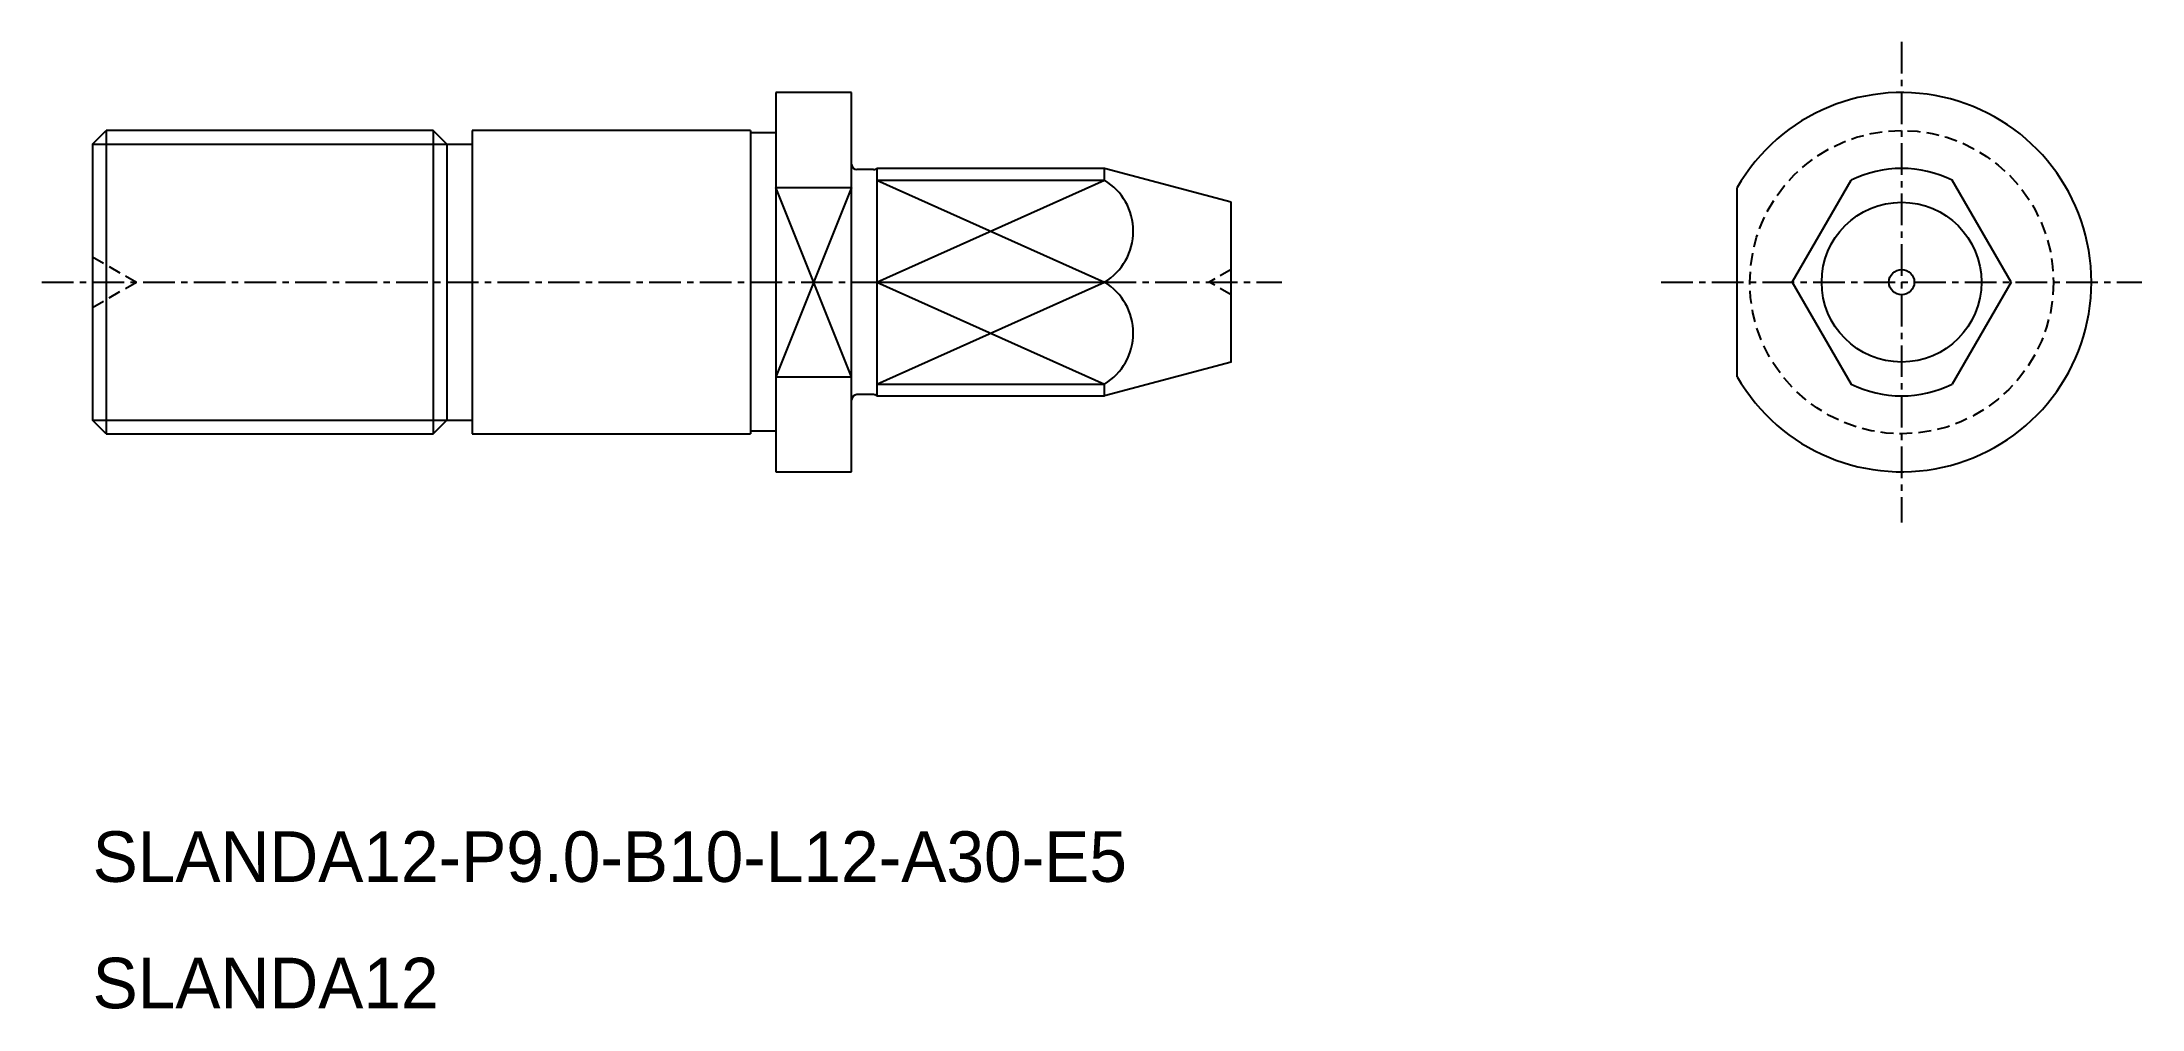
# Model space of a CAD drawing. Extents: x -1537.8 to -1454.8, y -231.3 to -193.
import ezdxf

# ---------------------------------------------------------------- set-up
doc = ezdxf.new("R2010")
doc.units = 0
doc.linetypes.add('CENTER', pattern=[2, 1.25, -0.25, 0.25, -0.25])
doc.linetypes.add('DASHED', pattern=[0.75, 0.5, -0.25])
doc.layers.get('0').update_dxf_attribs({"linetype": 'CONTINUOUS'})
doc.layers.add('CENTER', color=1, linetype='CENTER')

msp = doc.modelspace()

# ---------------------------------------------------------------- linework, layer by layer
at = {"color": 7, "linetype": 'CONTINUOUS'}
for p, q in [((-1505.786, -195.029), (-1508.786, -195.029)), ((-1508.786, -195.029), (-1508.786, -210.029)), ((-1505.786, -210.029), (-1505.786, -195.029)), ((-1535.786, -197.071), (-1535.244, -196.529)), ((-1522.327, -196.529), (-1535.244, -196.529)), ((-1535.244, -196.529), (-1535.244, -208.529)), ((-1521.786, -197.071), (-1522.327, -196.529)), ((-1522.327, -196.529), (-1522.327, -208.529)), ((-1509.786, -196.529), (-1520.786, -196.529)), ((-1520.786, -196.529), (-1520.786, -208.529)), ((-1509.786, -196.529), (-1509.786, -208.529)), ((-1508.786, -196.629), (-1509.786, -196.629)), ((-1535.786, -197.071), (-1535.786, -207.988)), ((-1521.786, -197.071), (-1521.786, -207.988)), ((-1521.786, -197.071), (-1520.786, -197.071)), ((-1504.918, -198.079), (-1505.586, -198.079)), ((-1504.786, -198.029), (-1504.786, -207.029)), ((-1495.786, -198.029), (-1504.786, -198.029)), ((-1495.786, -198.498), (-1495.786, -198.029)), ((-1490.786, -199.369), (-1495.786, -198.029)), ((-1468.613, -202.529), (-1466.286, -198.498)), ((-1459.958, -202.529), (-1462.286, -198.498)), ((-1490.786, -205.689), (-1490.786, -199.369)), ((-1468.613, -202.529), (-1466.286, -206.56)), ((-1459.958, -202.529), (-1462.286, -206.56)), ((-1490.786, -205.689), (-1495.786, -207.029)), ((-1495.786, -207.029), (-1495.786, -206.56)), ((-1504.918, -206.979), (-1505.586, -206.979)), ((-1504.786, -207.029), (-1495.786, -207.029)), ((-1535.244, -208.529), (-1535.786, -207.988)), ((-1522.327, -208.529), (-1521.786, -207.988)), ((-1521.786, -207.988), (-1520.786, -207.988)), ((-1535.244, -208.529), (-1522.327, -208.529)), ((-1520.786, -208.529), (-1509.786, -208.529)), ((-1508.786, -208.429), (-1509.786, -208.429)), ((-1508.786, -210.029), (-1505.786, -210.029))]:
    msp.add_line(p, q, dxfattribs=at)
at = {"color": 3, "linetype": 'CONTINUOUS'}
for p, q in [((-1535.786, -197.071), (-1521.786, -197.071)), ((-1505.786, -206.271), (-1508.786, -198.787)), ((-1505.786, -198.787), (-1508.786, -206.271)), ((-1504.786, -202.529), (-1495.786, -198.498)), ((-1504.786, -198.498), (-1495.786, -202.529)), ((-1504.786, -206.56), (-1495.786, -202.529)), ((-1504.786, -202.529), (-1495.786, -206.56)), ((-1535.786, -207.988), (-1521.786, -207.988))]:
    msp.add_line(p, q, dxfattribs=at)
for p, q in [((-1508.786, -198.787), (-1505.786, -198.787)), ((-1504.786, -198.498), (-1495.786, -198.498)), ((-1470.786, -206.271), (-1470.786, -198.787)), ((-1504.786, -202.529), (-1495.786, -202.529)), ((-1508.786, -206.271), (-1505.786, -206.271)), ((-1504.786, -206.56), (-1495.786, -206.56))]:
    msp.add_line(p, q)
at = {"color": 3, "linetype": 'DASHED'}
for p, q in [((-1535.786, -201.529), (-1534.054, -202.529)), ((-1490.786, -202.029), (-1491.652, -202.529)), ((-1535.786, -203.529), (-1534.054, -202.529)), ((-1490.786, -203.029), (-1491.652, -202.529))]:
    msp.add_line(p, q, dxfattribs=at)
msp.add_circle((-1464.286, -202.529), 6, dxfattribs=at)
at = {"color": 7, "linetype": 'CONTINUOUS'}
for radius in [3.16, 0.5]:
    msp.add_circle((-1464.286, -202.529), radius, dxfattribs=at)
for centre, radius, start, end in [((-1464.286, -202.529), 7.5, 209.92643, 150.07357), ((-1505.586, -197.879), 0.2, 180, 270), ((-1504.918, -197.879), 0.2, 270, 311.40962), ((-1464.286, -202.529), 4.5, 63.6122, 116.3878), ((-1464.286, -202.529), 4.5, 243.6122, 296.3878), ((-1505.586, -207.179), 0.2, 90, 180), ((-1504.918, -207.179), 0.2, 48.59038, 90)]:
    msp.add_arc(centre, radius, start, end, dxfattribs=at)
for centre in [(-1497.017, -200.513), (-1497.017, -204.545)]:
    msp.add_arc(centre, 2.362, 301.41586, 58.58414)
at = {"layer": 'CENTER', "color": 1, "linetype": 'CENTER'}
for p, q in [((-1464.286, -193.029), (-1464.286, -212.029)), ((-1537.786, -202.529), (-1488.786, -202.529)), ((-1473.786, -202.529), (-1454.786, -202.529))]:
    msp.add_line(p, q, dxfattribs=at)

# ---------------------------------------------------------------- texts
at = {"color": 7, "linetype": 'CONTINUOUS'}
for s, p in [('SLANDA12-P9.0-B10-L12-A30-E5', (-1535.786, -226.25)), ('SLANDA12', (-1535.786, -231.25))]:
    msp.add_text(s, height=2, dxfattribs=at).set_placement(p)

doc.saveas('drawing.dxf')
